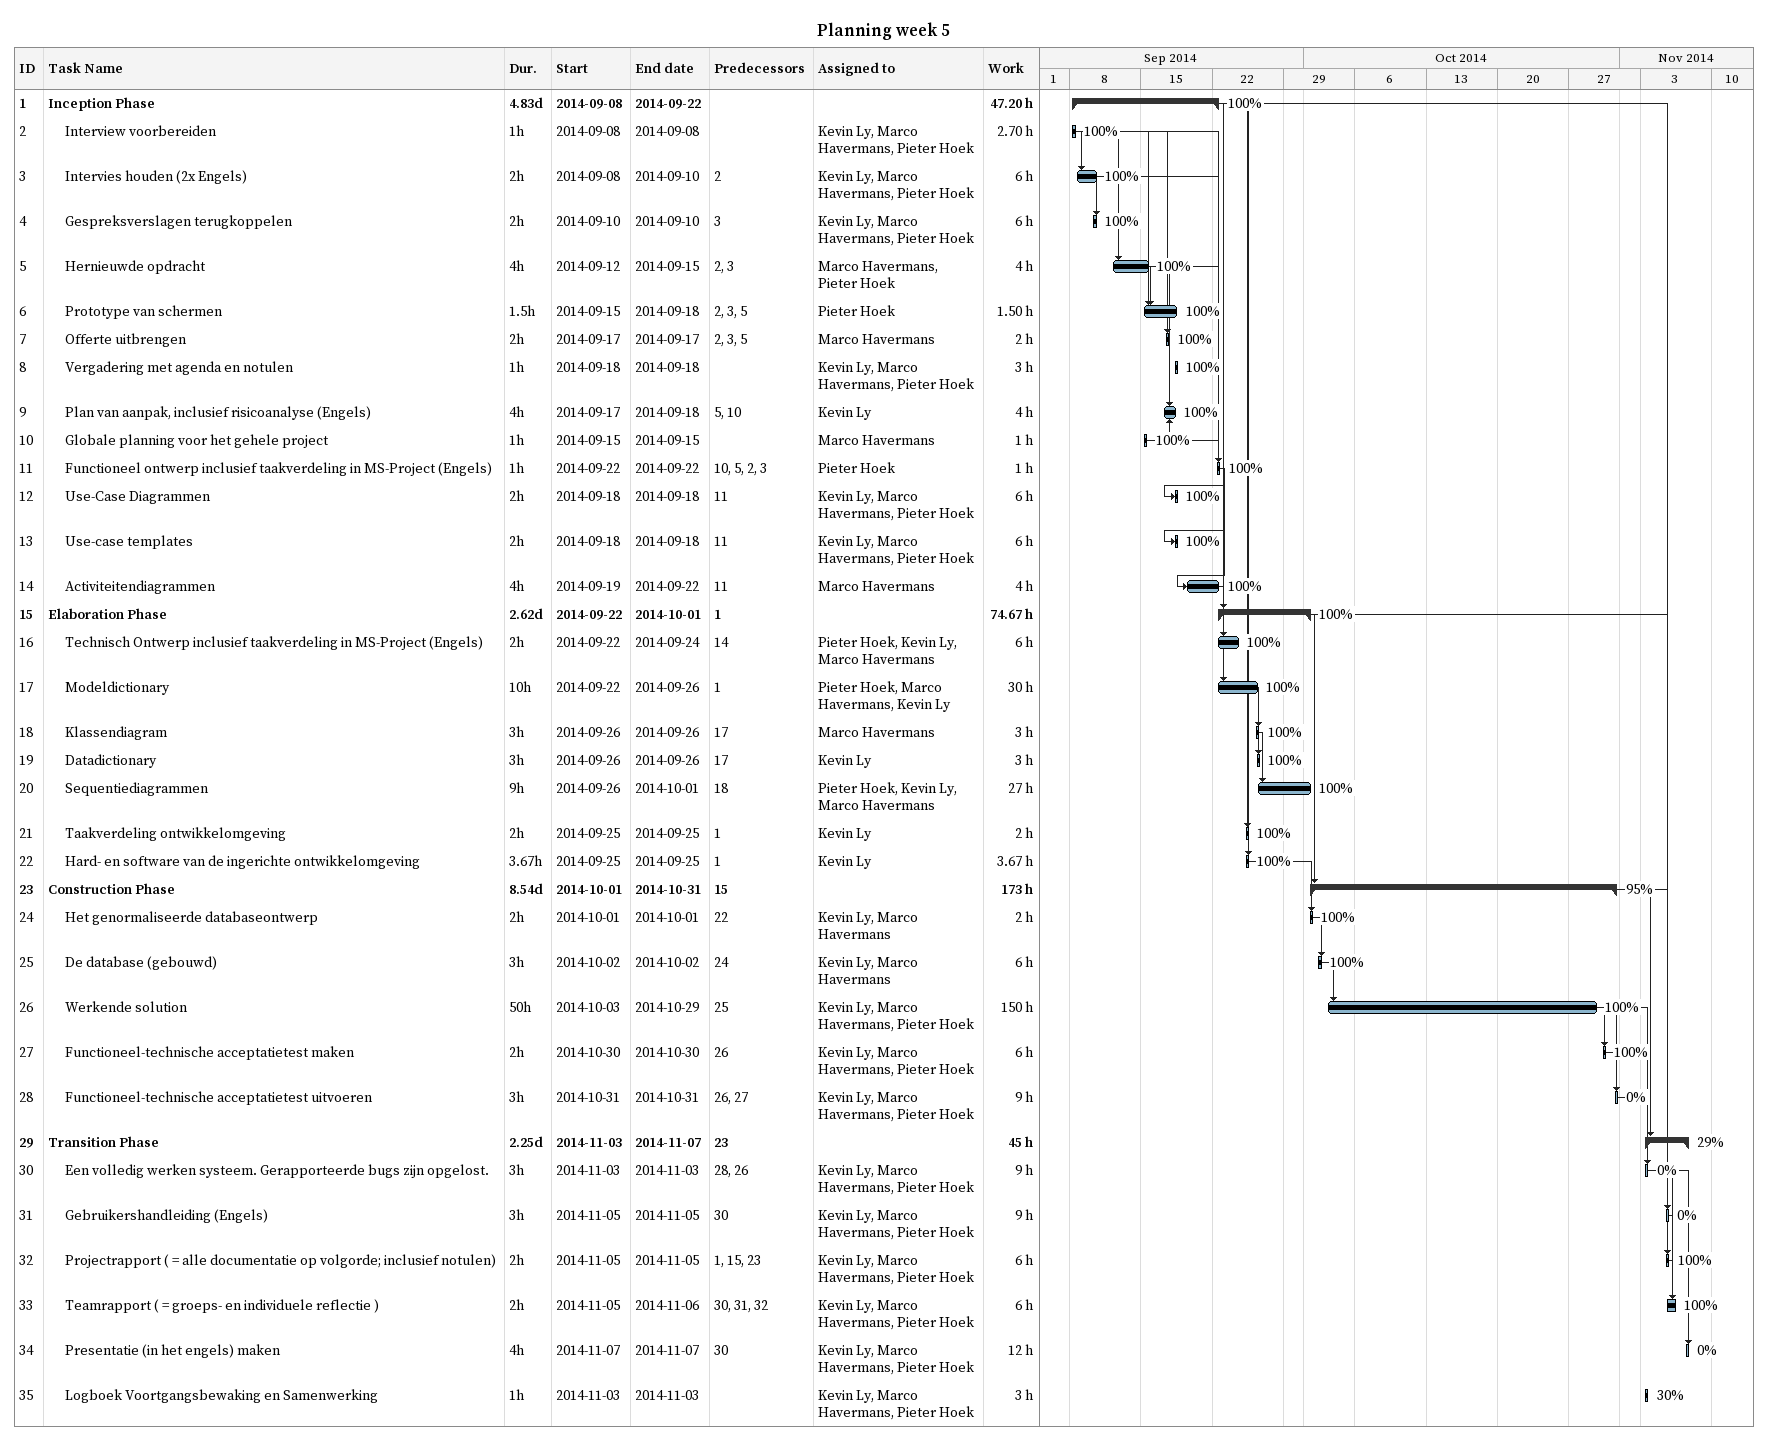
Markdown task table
Planning week 5

| ID | Level | Task | Duration | Start | Finish | Predecessors | Resources | % complete | Work (h) |
|---|---|---|---|---|---|---|---|---|---|
| 1 | 1 | **Inception Phase** | 4.83d | 2014-09-08 | 2014-09-22 |  |  | 100 | 47.20 |
| 2 | 2 | Interview voorbereiden | 1h | 2014-09-08 | 2014-09-08 |  | Kevin Ly, Marco Havermans, Pieter Hoek | 100 | 2.70 |
| 3 | 2 | Intervies houden (2x Engels) | 2h | 2014-09-08 | 2014-09-10 | 2 | Kevin Ly, Marco Havermans, Pieter Hoek | 100 | 6 |
| 4 | 2 | Gespreksverslagen terugkoppelen | 2h | 2014-09-10 | 2014-09-10 | 3 | Kevin Ly, Marco Havermans, Pieter Hoek | 100 | 6 |
| 5 | 2 | Hernieuwde opdracht | 4h | 2014-09-12 | 2014-09-15 | 2, 3 | Marco Havermans, Pieter Hoek | 100 | 4 |
| 6 | 2 | Prototype van schermen | 1.5h | 2014-09-15 | 2014-09-18 | 2, 3, 5 | Pieter Hoek | 100 | 1.50 |
| 7 | 2 | Offerte uitbrengen | 2h | 2014-09-17 | 2014-09-17 | 2, 3, 5 | Marco Havermans | 100 | 2 |
| 8 | 2 | Vergadering met agenda en notulen | 1h | 2014-09-18 | 2014-09-18 |  | Kevin Ly, Marco Havermans, Pieter Hoek | 100 | 3 |
| 9 | 2 | Plan van aanpak, inclusief risicoanalyse (Engels) | 4h | 2014-09-17 | 2014-09-18 | 5, 10 | Kevin Ly | 100 | 4 |
| 10 | 2 | Globale planning voor het gehele project | 1h | 2014-09-15 | 2014-09-15 |  | Marco Havermans | 100 | 1 |
| 11 | 2 | Functioneel ontwerp inclusief taakverdeling in MS-Project (Engels) | 1h | 2014-09-22 | 2014-09-22 | 10, 5, 2, 3 | Pieter Hoek | 100 | 1 |
| 12 | 2 | Use-Case Diagrammen | 2h | 2014-09-18 | 2014-09-18 | 11 | Kevin Ly, Marco Havermans, Pieter Hoek | 100 | 6 |
| 13 | 2 | Use-case templates | 2h | 2014-09-18 | 2014-09-18 | 11 | Kevin Ly, Marco Havermans, Pieter Hoek | 100 | 6 |
| 14 | 2 | Activiteitendiagrammen | 4h | 2014-09-19 | 2014-09-22 | 11 | Marco Havermans | 100 | 4 |
| 15 | 1 | **Elaboration Phase** | 2.62d | 2014-09-22 | 2014-10-01 | 1 |  | 100 | 74.67 |
| 16 | 2 | Technisch Ontwerp inclusief taakverdeling in MS-Project (Engels) | 2h | 2014-09-22 | 2014-09-24 | 14 | Pieter Hoek, Kevin Ly, Marco Havermans | 100 | 6 |
| 17 | 2 | Modeldictionary | 10h | 2014-09-22 | 2014-09-26 | 1 | Pieter Hoek, Marco Havermans, Kevin Ly | 100 | 30 |
| 18 | 2 | Klassendiagram | 3h | 2014-09-26 | 2014-09-26 | 17 | Marco Havermans | 100 | 3 |
| 19 | 2 | Datadictionary | 3h | 2014-09-26 | 2014-09-26 | 17 | Kevin Ly | 100 | 3 |
| 20 | 2 | Sequentiediagrammen | 9h | 2014-09-26 | 2014-10-01 | 18 | Pieter Hoek, Kevin Ly, Marco Havermans | 100 | 27 |
| 21 | 2 | Taakverdeling ontwikkelomgeving | 2h | 2014-09-25 | 2014-09-25 | 1 | Kevin Ly | 100 | 2 |
| 22 | 2 | Hard- en software van de ingerichte ontwikkelomgeving | 3.67h | 2014-09-25 | 2014-09-25 | 1 | Kevin Ly | 100 | 3.67 |
| 23 | 1 | **Construction Phase** | 8.54d | 2014-10-01 | 2014-10-31 | 15 |  | 95 | 173 |
| 24 | 2 | Het genormaliseerde databaseontwerp | 2h | 2014-10-01 | 2014-10-01 | 22 | Kevin Ly, Marco Havermans | 100 | 2 |
| 25 | 2 | De database (gebouwd) | 3h | 2014-10-02 | 2014-10-02 | 24 | Kevin Ly, Marco Havermans | 100 | 6 |
| 26 | 2 | Werkende solution | 50h | 2014-10-03 | 2014-10-29 | 25 | Kevin Ly, Marco Havermans, Pieter Hoek | 100 | 150 |
| 27 | 2 | Functioneel-technische acceptatietest maken | 2h | 2014-10-30 | 2014-10-30 | 26 | Kevin Ly, Marco Havermans, Pieter Hoek | 100 | 6 |
| 28 | 2 | Functioneel-technische acceptatietest uitvoeren | 3h | 2014-10-31 | 2014-10-31 | 26, 27 | Kevin Ly, Marco Havermans, Pieter Hoek | 0 | 9 |
| 29 | 1 | **Transition Phase** | 2.25d | 2014-11-03 | 2014-11-07 | 23 |  | 29 | 45 |
| 30 | 2 | Een volledig werken systeem. Gerapporteerde bugs zijn opgelost. | 3h | 2014-11-03 | 2014-11-03 | 28, 26 | Kevin Ly, Marco Havermans, Pieter Hoek | 0 | 9 |
| 31 | 2 | Gebruikershandleiding (Engels) | 3h | 2014-11-05 | 2014-11-05 | 30 | Kevin Ly, Marco Havermans, Pieter Hoek | 0 | 9 |
| 32 | 2 | Projectrapport ( = alle documentatie op volgorde; inclusief notulen) | 2h | 2014-11-05 | 2014-11-05 | 1, 15, 23 | Kevin Ly, Marco Havermans, Pieter Hoek | 100 | 6 |
| 33 | 2 | Teamrapport ( = groeps- en individuele reflectie ) | 2h | 2014-11-05 | 2014-11-06 | 30, 31, 32 | Kevin Ly, Marco Havermans, Pieter Hoek | 100 | 6 |
| 34 | 2 | Presentatie (in het engels) maken | 4h | 2014-11-07 | 2014-11-07 | 30 | Kevin Ly, Marco Havermans, Pieter Hoek | 0 | 12 |
| 35 | 2 | Logboek Voortgangsbewaking en Samenwerking | 1h | 2014-11-03 | 2014-11-03 |  | Kevin Ly, Marco Havermans, Pieter Hoek | 30 | 3 |
